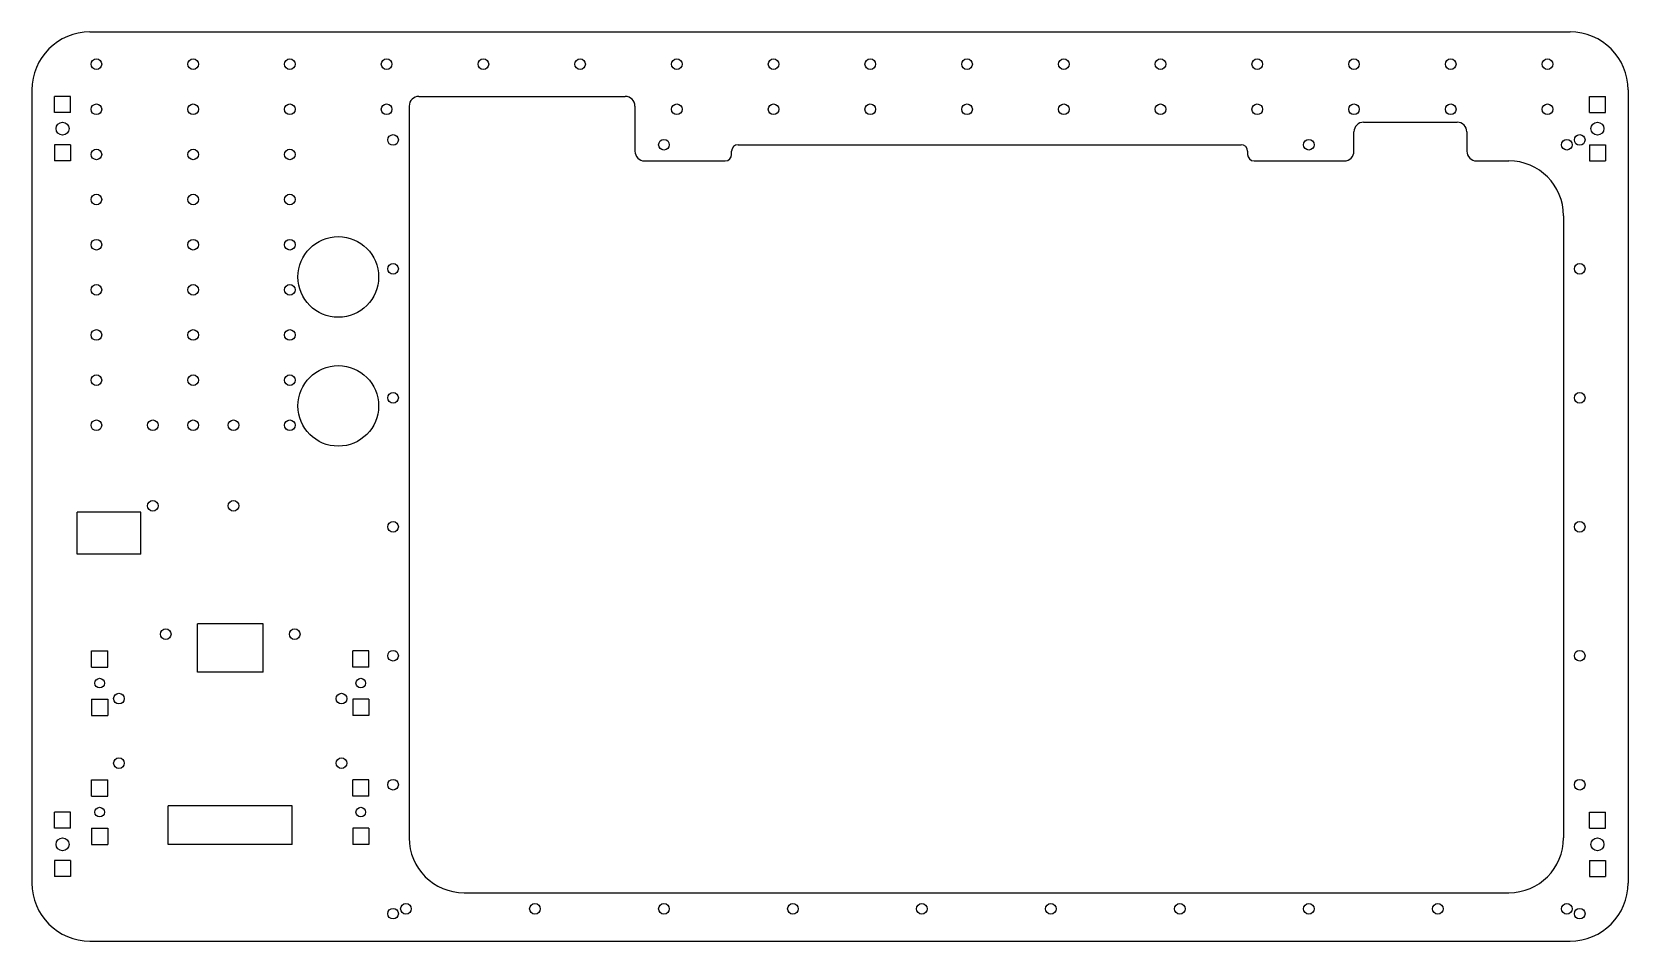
# Model space of a CAD drawing. Header units: millimetres. Extents: x -495 to 0, y 0 to 282.
import ezdxf

# ---------------------------------------------------------------- set-up
doc = ezdxf.new("R2010")
doc.units = ezdxf.units.MM

msp = doc.modelspace()

# ---------------------------------------------------------------- linework, layer by layer
at = {"color": 7, "linetype": 'Continuous', "lineweight": 25}
for p, q in [((-477, 282), (-18, 282)), ((-495, 264), (-495, 18)), ((0, 264), (0, 18)), ((-483, 262), (-488, 262)), ((-488, 257), (-488, 262)), ((-483, 257), (-483, 262)), ((-378, 259), (-378, 32)), ((-375, 262), (-311, 262)), ((-308, 259), (-308, 245)), ((-12, 257), (-12, 262)), ((-12, 262), (-7, 262)), ((-7, 257), (-7, 262)), ((-483, 257), (-488, 257)), ((-82, 254), (-53, 254)), ((-12, 257), (-7, 257)), ((-85, 245), (-85, 251)), ((-50, 251), (-50, 245)), ((-488, 247), (-488, 242)), ((-483, 247), (-488, 247)), ((-483, 247), (-483, 242)), ((-278, 244), (-278, 245)), ((-276, 247), (-120, 247)), ((-118, 245), (-118, 244)), ((-12, 247), (-12, 242)), ((-12, 247), (-7, 247)), ((-7, 247), (-7, 242)), ((-483, 242), (-488, 242)), ((-305, 242), (-280, 242)), ((-116, 242), (-88, 242)), ((-47, 242), (-37, 242)), ((-12, 242), (-7, 242)), ((-20, 225), (-20, 32)), ((-481, 120), (-481, 133)), ((-461.2, 133), (-481, 133)), ((-461.2, 120), (-461.2, 133)), ((-461.2, 120), (-481, 120)), ((-443.7, 83.4), (-443.7, 98.4)), ((-423.3, 98.4), (-443.7, 98.4)), ((-423.3, 83.4), (-423.3, 98.4)), ((-476.5, 85), (-476.5, 90)), ((-476.5, 90), (-471.5, 90)), ((-471.5, 85), (-471.5, 90)), ((-390.5, 90), (-395.5, 90)), ((-395.5, 85), (-395.5, 90)), ((-390.5, 85), (-390.5, 90)), ((-476.5, 85), (-471.5, 85)), ((-390.5, 85), (-395.5, 85)), ((-423.3, 83.4), (-443.7, 83.4)), ((-476.5, 75), (-476.5, 70)), ((-476.5, 75), (-471.5, 75)), ((-471.5, 75), (-471.5, 70)), ((-395.5, 75), (-395.5, 70)), ((-390.5, 75), (-395.5, 75)), ((-390.5, 75), (-390.5, 70)), ((-476.5, 70), (-471.5, 70)), ((-390.5, 70), (-395.5, 70)), ((-476.5, 45), (-476.5, 50)), ((-476.5, 50), (-471.5, 50)), ((-471.5, 45), (-471.5, 50)), ((-390.5, 50), (-395.5, 50)), ((-395.5, 45), (-395.5, 50)), ((-390.5, 45), (-390.5, 50)), ((-476.5, 45), (-471.5, 45)), ((-390.5, 45), (-395.5, 45)), ((-483, 40), (-488, 40)), ((-488, 35), (-488, 40)), ((-483, 35), (-483, 40)), ((-452.7, 30), (-452.7, 42)), ((-414.3, 42), (-452.7, 42)), ((-414.3, 30), (-414.3, 42)), ((-12, 35), (-12, 40)), ((-12, 40), (-7, 40)), ((-7, 35), (-7, 40)), ((-483, 35), (-488, 35)), ((-476.5, 35), (-476.5, 30)), ((-476.5, 35), (-471.5, 35)), ((-471.5, 35), (-471.5, 30)), ((-395.5, 35), (-395.5, 30)), ((-390.5, 35), (-395.5, 35)), ((-390.5, 35), (-390.5, 30)), ((-12, 35), (-7, 35)), ((-476.5, 30), (-471.5, 30)), ((-414.3, 30), (-452.7, 30)), ((-390.5, 30), (-395.5, 30)), ((-488, 25), (-488, 20)), ((-483, 25), (-488, 25)), ((-483, 25), (-483, 20)), ((-12, 25), (-12, 20)), ((-12, 25), (-7, 25)), ((-7, 25), (-7, 20)), ((-483, 20), (-488, 20)), ((-12, 20), (-7, 20)), ((-361, 15), (-37, 15)), ((-477, 0), (-18, 0))]:
    msp.add_line(p, q, dxfattribs=at)
for centre, radius in [((-475, 272), 1.65), ((-445, 272), 1.65), ((-415, 272), 1.65), ((-385, 272), 1.65), ((-355, 272), 1.65), ((-325, 272), 1.65), ((-295, 272), 1.65), ((-265, 272), 1.65), ((-235, 272), 1.65), ((-205, 272), 1.65), ((-175, 272), 1.65), ((-145, 272), 1.65), ((-115, 272), 1.65), ((-85, 272), 1.65), ((-55, 272), 1.65), ((-25, 272), 1.65), ((-475, 258), 1.65), ((-445, 258), 1.65), ((-415, 258), 1.65), ((-385, 258), 1.65), ((-295, 258), 1.65), ((-265, 258), 1.65), ((-235, 258), 1.65), ((-205, 258), 1.65), ((-175, 258), 1.65), ((-145, 258), 1.65), ((-115, 258), 1.65), ((-85, 258), 1.65), ((-55, 258), 1.65), ((-25, 258), 1.65), ((-485.5, 252), 2), ((-9.5, 252), 2), ((-383, 248.5), 1.65), ((-299, 247), 1.65), ((-99, 247), 1.65), ((-19, 247), 1.65), ((-15, 248.5), 1.65), ((-475, 244), 1.65), ((-445, 244), 1.65), ((-415, 244), 1.65), ((-475, 230), 1.65), ((-445, 230), 1.65), ((-415, 230), 1.65), ((-400, 206), 12.5), ((-475, 216), 1.65), ((-445, 216), 1.65), ((-415, 216), 1.65), ((-383, 208.5), 1.65), ((-15, 208.5), 1.65), ((-475, 202), 1.65), ((-445, 202), 1.65), ((-415, 202), 1.65), ((-475, 188), 1.65), ((-445, 188), 1.65), ((-415, 188), 1.65), ((-400, 166), 12.5), ((-475, 174), 1.65), ((-445, 174), 1.65), ((-415, 174), 1.65), ((-383, 168.5), 1.65), ((-15, 168.5), 1.65), ((-475, 160), 1.65), ((-457.5, 160), 1.65), ((-445, 160), 1.65), ((-432.5, 160), 1.65), ((-415, 160), 1.65), ((-457.5, 135), 1.65), ((-432.5, 135), 1.65), ((-383, 128.5), 1.65), ((-15, 128.5), 1.65), ((-453.5, 95.2), 1.65), ((-413.5, 95.2), 1.65), ((-383, 88.5), 1.65), ((-15, 88.5), 1.65), ((-474, 80), 1.5), ((-393, 80), 1.5), ((-468, 75.2), 1.65), ((-399, 75.2), 1.65), ((-468, 55.2), 1.65), ((-399, 55.2), 1.65), ((-383, 48.5), 1.65), ((-15, 48.5), 1.65), ((-474, 40), 1.5), ((-393, 40), 1.5), ((-485.5, 30), 2), ((-9.5, 30), 2), ((-383, 8.5), 1.65), ((-379, 10), 1.65), ((-339, 10), 1.65), ((-299, 10), 1.65), ((-259, 10), 1.65), ((-219, 10), 1.65), ((-179, 10), 1.65), ((-139, 10), 1.65), ((-99, 10), 1.65), ((-59, 10), 1.65), ((-19, 10), 1.65), ((-15, 8.5), 1.65)]:
    msp.add_circle(centre, radius, dxfattribs=at)
for centre, radius, start, end in [((-477, 264), 18, 90, 180), ((-18, 264), 18, 0, 90), ((-375, 259), 3, 90, 180), ((-311, 259), 3, 0, 90), ((-82, 251), 3, 90, 180), ((-53, 251), 3, 0, 90), ((-305, 245), 3, 180, 270), ((-280, 244), 2, 270, 0), ((-276, 245), 2, 90, 180), ((-120, 245), 2, 0, 90), ((-116, 244), 2, 180, 270), ((-88, 245), 3, 270, 0), ((-47, 245), 3, 180, 270), ((-37, 225), 17, 0, 90), ((-361, 32), 17, 180, 270), ((-37, 32), 17, 270, 0), ((-477, 18), 18, 180, 270), ((-18, 18), 18, 270, 0)]:
    msp.add_arc(centre, radius, start, end, dxfattribs=at)

doc.saveas('drawing.dxf')
